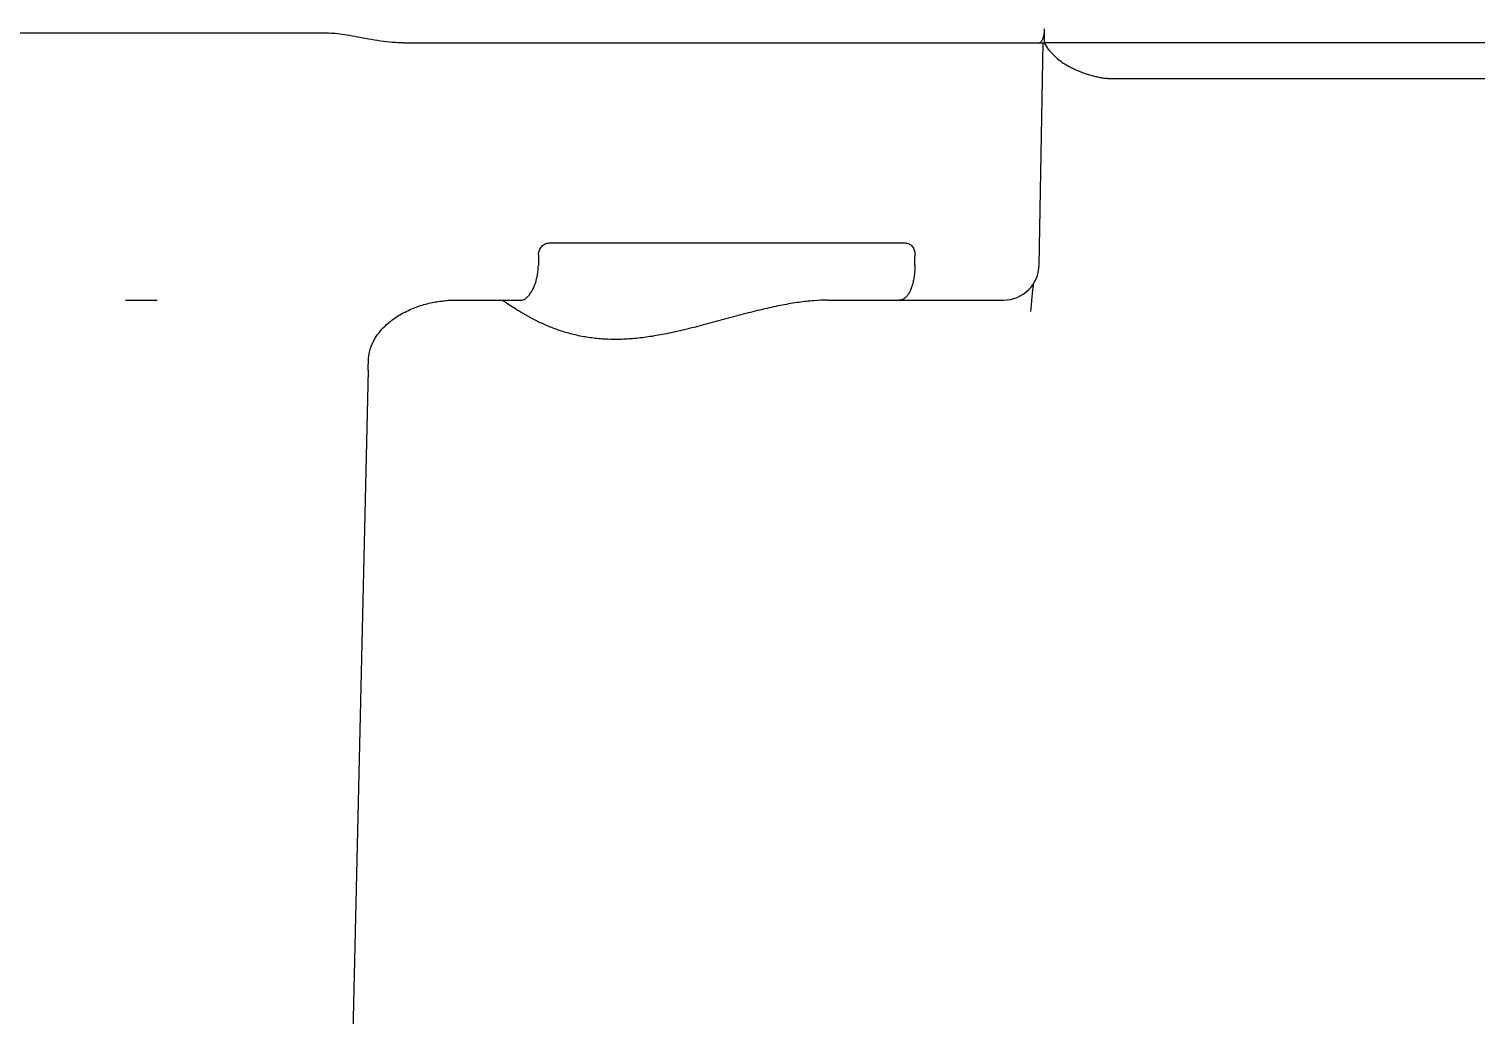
# Model space of a CAD drawing. Header units: millimetres. Extents: x 156850 to 204135, y 56350 to 74150.
# Drawn here: x 174903.6 to 175004.8, y 63053 to 63122 of the extents above; entities that cross this region are included whole.
import ezdxf

# ---------------------------------------------------------------- set-up
doc = ezdxf.new("R2010")
doc.units = ezdxf.units.MM
doc.header["$LTSCALE"] = 150
doc.layers.add('-----33 Equipment', color=5, linetype='Continuous')

# ---------------------------------------------------------------- blocks, each defined once
blk = doc.blocks.new('X-2F-PLAN$0$A$C73FA2420')
at = {"color": 0, "linetype": 'Continuous'}
for p, q in [((3367.402319411165, 713.7183811562136), (3367.402319411165, 735.3783546683844)), ((3348.733949000714, 727.9377053526114), (3348.733949000714, 725.7105307130842)), ((3343.836354248575, 710.9657164710807), (3291.183705410571, 712.1665202247095)), ((3366.733949000714, 708.492060004326), (3366.733949000714, 663.7509305612184)), ((3348.727053235401, 705.2507293713279), (3348.731531647965, 705.1457385616959)), ((3348.731533033191, 705.1457353729056), (3348.732301332871, 705.1225091834203)), ((3348.73230104323, 705.1225178255117), (3348.733950282563, 705.0222928025178)), ((3348.733949000714, 705.0222955634235), (3348.733949000714, 700.2808443477261)), ((3352.733949000714, 698.2912963546114), (3352.733949000714, 673.3946690288722)), ((3348.733949000714, 678.807171922701), (3348.733949000714, 666.5289342791075)), ((3347.94408364722, 664.6039788245107), (3348.396130140056, 664.5652907498879)), ((3351.189179925248, 664.0293237232254), (3366.733949000714, 663.7509074429981)), ((3366.733949000714, 560.9237819184782), (3366.733949000714, 663.6753501489293)), ((3364.242563502514, 659.0882249762071), (3364.242569551454, 629.7707428798894))]:
    blk.add_line(p, q, dxfattribs=at)
for points in [[(3343.836354260915, 710.9657169010025), (3344.072117420728, 710.9586315600318), (3344.470277422923, 710.938862900075), (3344.687459978508, 710.9238937480259)], [(3344.687464191811, 710.9238871196285), (3344.790949085378, 710.914103777206), (3344.998883203138, 710.8826867389143), (3345.19692680263, 710.8380574613111), (3345.385148120811, 710.7821559862932), (3345.563704059343, 710.716762523225), (3345.73281403596, 710.6434519885224), (3345.892916473211, 710.5635661775013), (3346.044722825405, 710.4780884283828), (3346.188838647329, 710.3878508576308), (3346.325806234614, 710.2935488059884), (3346.45614703605, 710.1957291236031), (3346.580386295915, 710.0947934513097), (3346.698998763575, 709.9910621967865), (3346.812414602377, 709.884775441722), (3346.920974282315, 709.7761468323297), (3347.02486253879, 709.6654880887945), (3347.124242749182, 709.5531035737949), (3347.219272502349, 709.4392588037881), (3347.310123939882, 709.324164534104), (3347.396962463972, 709.2080160293845), (3347.479938527569, 709.0909990565269), (3347.559202167089, 708.9732604121091), (3347.634901860729, 708.8549259828287), (3347.707175375777, 708.7361158169224), (3347.776152514503, 708.616929868178), (3347.84196201351, 708.4974472827744), (3347.904723585816, 708.3777436185046), (3347.964549249737, 708.2578807472019), (3348.021548387827, 708.1379056901205), (3348.075821885606, 708.0178638388752), (3348.12746552052, 707.897787017806), (3348.176570600248, 707.7777001346112), (3348.223206832074, 707.6576625189045), (3348.267411829554, 707.5378097794019), (3348.309231469524, 707.4182614636957), (3348.348714279709, 707.2991290704813), (3348.385910425801, 707.1805232348852), (3348.420871635317, 707.0625494624255), (3348.453651258023, 706.9453110140166), (3348.484304027865, 706.8289064093842), (3348.51288587763, 706.7134321255726), (3348.539454165264, 706.5989786193823), (3348.564066847321, 706.4856354295043), (3348.586779846926, 706.3735016611754), (3348.607643809635, 706.2627104336862), (3348.62671608082, 706.1533686625189), (3348.644054110511, 706.0455872574821), (3348.659714445705, 705.9394887898234), (3348.673753132462, 705.8352034412092), (3348.686223783996, 705.7328844000003), (3348.697190845036, 705.6325804113876), (3348.706730811391, 705.5341253487859), (3348.714887858136, 705.4374912480125), (3348.72166573978, 705.3429481667117), (3348.727053235401, 705.2507293713279)], [(3348.396130140056, 664.5652907498879), (3348.69459831866, 664.5375931740855), (3348.964825711446, 664.5107082215254), (3349.207721817889, 664.484757412516), (3349.42429975979, 664.4598609964014), (3349.615386913647, 664.4361756548169), (3349.781717829523, 664.4138831117889), (3349.924102804973, 664.3931851516245), (3349.951840808964, 664.3887968871859)]]:
    blk.add_lwpolyline(points, dxfattribs=at)
blk.add_arc((3351.233949000714, 666.5289273660164), 2.5, 180, 268.9738980456571, dxfattribs=at)
for points, start_tangent, end_tangent in [([(3366.733949000714, 708.492060004326), (3366.767923863255, 709.265788603574), (3366.862583004637, 710.0940835420042), (3366.996334571042, 710.9209606054937), (3367.143252252718, 711.7129451950896), (3367.276125918375, 712.4448964932235), (3367.3685364048, 713.1024626182043), (3367.402319411165, 713.7183811562136)], (0, 1.000000000000009), (0, 1.000000000000265)), ([(3348.733949000714, 678.807171922701), (3348.695470424485, 679.777182004822), (3348.579490370583, 680.8360436615185), (3348.387346267467, 681.9832306928001), (3348.122802827391, 683.2216034310986), (3347.795662220917, 684.5448742244043), (3347.425198222511, 685.9339765455225), (3347.049973113928, 687.3232312552864), (3346.705971169402, 688.6635936131934), (3346.419195471797, 689.9249728348223), (3346.202634116868, 691.0997216568212), (3346.059829537873, 692.1975103651057), (3345.990721789654, 693.2328791043838), (3345.994697623421, 694.225800283486), (3346.072387181688, 695.1875449451036), (3346.224845835706, 696.1278677022783), (3346.449085285189, 697.0391958571272), (3346.736253284384, 697.9098615603289), (3347.071887389175, 698.7267870096257), (3347.433068138314, 699.4690678839106), (3347.793046464212, 700.1183214848861), (3348.121791607817, 700.6559629591065), (3348.387363746762, 701.0629759110743), (3348.579327828484, 701.3501651157276), (3348.695283493726, 701.533069620782)], (0, 1.000000000000093), (0.5495345858152877, 0.8354709683729483)), ([(3348.733949000714, 700.2808443477261), (3348.758005588898, 700.13340054953), (3348.830766888568, 699.9801005391055), (3348.9504148626, 699.8265896266093), (3349.113156089676, 699.677685442497), (3349.318648386514, 699.534960898105), (3349.563161428436, 699.4032632436138), (3349.839124647202, 699.2882270694827), (3350.139689208008, 699.1935624859179), (3350.464184698998, 699.1208226780291), (3350.804951553, 699.0733167646104), (3351.150661604479, 699.0530858515995)], (0, -1.00000000000026), (0.999820884725981, -0.01892613173613609)), ([(3351.933949000668, 699.0382373337052), (3351.542644211324, 699.0456604841747), (3351.150661604479, 699.0530858515995)], (-0.9998198560237119, 0.01898039777515377), (-0.9998208847273051, 0.01892613178882552)), ([(3351.933949000668, 699.0382373337052), (3352.088829936925, 699.0214539078879), (3352.238245158573, 698.9774609201122), (3352.376296609174, 698.907804145827), (3352.497812911402, 698.8148676864221), (3352.597840991104, 698.7021675541764), (3352.672425454832, 698.5738662171061), (3352.718406218919, 698.4351248909952), (3352.733949000714, 698.2912963546114)], (0.999819856024151, -0.0189803977077987), (0, -1.000000000000956)), ([(3351.150661604479, 672.7166895191185), (3350.804951553, 672.730174422788), (3350.464184698998, 672.7623503623181), (3350.139689208008, 672.8130415737978), (3349.839124647202, 672.8816968475003), (3349.563161428436, 672.9694414826808), (3349.318648386514, 673.0761211101781), (3349.113156089676, 673.199890068383), (3348.9504148626, 673.338984742586), (3348.830766888568, 673.494285005494), (3348.758005588898, 673.6630210849107), (3348.733949000714, 673.8400550556835)], (-0.9999211653539404, 0.01255639601263075), (0, 0.9999999999993587)), ([(3352.733949000714, 673.3946690288722), (3352.718406218919, 673.2578435931937), (3352.672425454832, 673.126873870322), (3352.597840991104, 673.0067993092816), (3352.497812911402, 672.9024277704302), (3352.376296609174, 672.8175855368027), (3352.238245158573, 672.7554511224735), (3352.088829936925, 672.7181203723885), (3351.933949000668, 672.7068737476948)], (0, -0.9999999999994179), (-0.9999218138967393, 0.01250464296367007)), ([(3351.150661604479, 672.7166895191185), (3351.542644201661, 672.7117723181145), (3351.933949000668, 672.7068737476948)], (0.9999211653517586, -0.01255639605486961), (0.999921813897004, -0.0125046428705217)), ([(3366.816037895042, 663.8971708880854), (3366.733949000714, 664.0013003982021)], (-0.8232344053883593, 0.567701606297665), (0, 0.9999999999993463)), ([(3366.733949000714, 663.6753501489293), (3366.288357751444, 663.3861162326066), (3365.886127318954, 663.0323136289953), (3365.54046728462, 662.6374454235774), (3365.256144984742, 662.2301307878224), (3365.028254604316, 661.8329417722998), (3364.844634727342, 661.4528280997765), (3364.695161510841, 661.0912360118818), (3364.571904635639, 660.7456114937086), (3364.469803804299, 660.4131929004216), (3364.386775995372, 660.0947571886936), (3364.321912856889, 659.7912126284209), (3364.275195122813, 659.5031918382156), (3364.247393367114, 659.2319063310279)], (-0.8777829404302013, -0.4790585658246025), (-0.0685853252478123, -0.997645254165718)), ([(3367.707772052381, 663.6667279383983), (3367.37922150665, 663.6639929682133), (3367.055765351513, 663.6668882428785), (3366.733949000714, 663.6753501489293)], (-0.9998584879883708, -0.01682272276803811), (-0.9993904622087975, 0.03490994196382852)), ([(3367.707772052381, 663.6667279383983), (3367.583685301128, 663.6686853237916), (3367.463703523274, 663.6784539439832), (3367.344804950873, 663.6960844434216), (3367.227224230883, 663.7217216186109), (3367.111969326623, 663.7554306557868), (3367.001722178189, 663.7968058750848), (3366.90157717932, 663.844366114994), (3366.816037895042, 663.8971708880854)], (-0.9998584879849294, -0.0168227228347216), (-0.8232344054106799, 0.5677016062592647)), ([(3364.247393367114, 659.2319063310279), (3364.243774745148, 659.1611261112266), (3364.242563502514, 659.0882249762071)], (-0.06868801779809697, -0.9976381890315502), (0, -1.000000000001005))]:
    blk.add_spline(points, degree=3, dxfattribs=dict(at, start_tangent=start_tangent, end_tangent=end_tangent))
blk = doc.blocks.new('X-2F-PLAN$0$zw$C47F')
at = {"layer": '-----33 Equipment'}
blk.add_blockref('X-2F-PLAN$0$A$C73FA2420', (2898.048655769322, 848.0194521513768), dxfattribs=at)

msp = doc.modelspace()

# ---------------------------------------------------------------- block references
at = {"layer": '-----33 Equipment', "rotation": 90.00000000000001}
msp.add_blockref('X-2F-PLAN$0$zw$C47F', (176486.2969182868, 56856.21575695537), dxfattribs=at)

doc.saveas('drawing.dxf')
